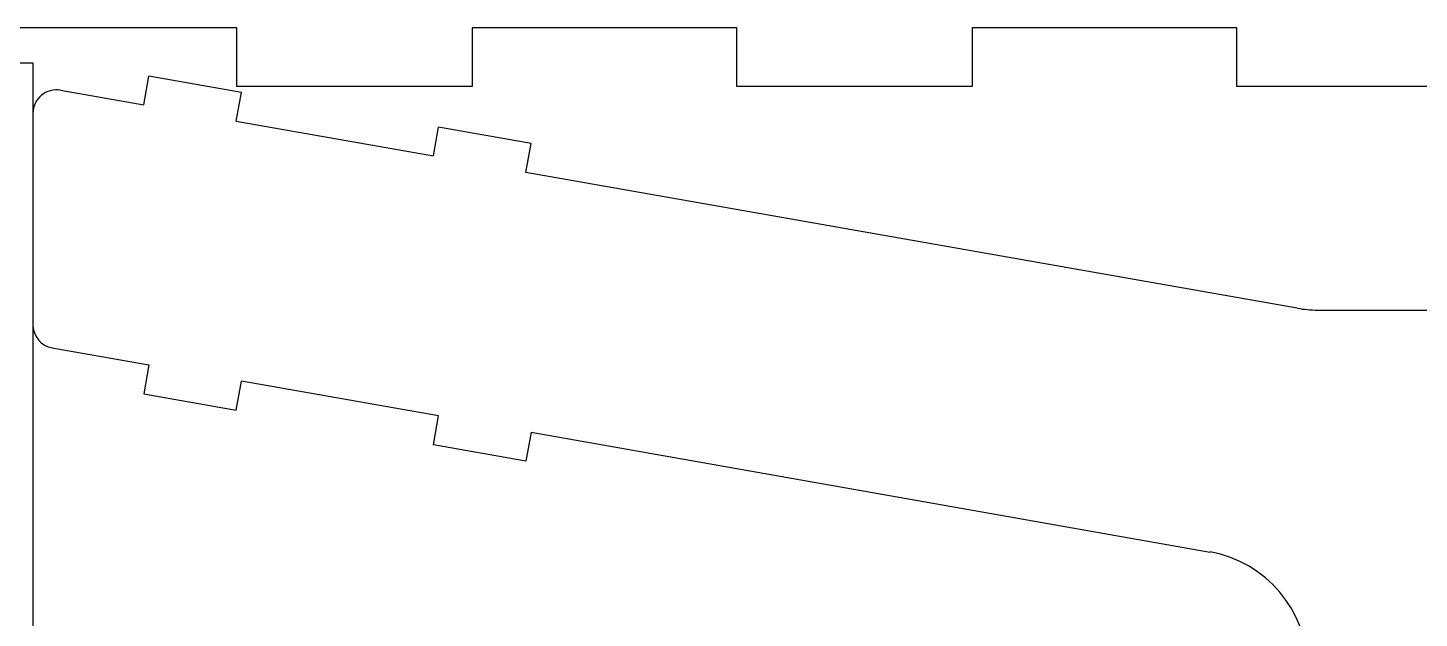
# Model space of a CAD drawing. Header units: millimetres. Extents: x 0 to 1198, y 2 to 800.
# Drawn here: x 715.6 to 833.9, y 99.8 to 150 of the extents above; entities that cross this region are included whole.
import ezdxf

# ---------------------------------------------------------------- set-up
doc = ezdxf.new("R2010")
doc.units = ezdxf.units.MM

# ---------------------------------------------------------------- blocks, each defined once
blk = doc.blocks.new('2- Side')
at = {"color": 179, "linetype": 'Continuous', "lineweight": 25}
for p, q in [((141.22, 208.33), (123.25, 208.33)), ((121.28, 206.68), (119.83, 198.48)), ((143.19, 205.98), (141.94, 198.91)), ((117.37, 198.91), (115.98, 191.04)), ((119.83, 198.48), (117.37, 198.91)), ((141.94, 198.91), (144.4, 198.48)), ((143.01, 190.6), (144.4, 198.48)), ((115.49, 173.86), (118.44, 190.6)), ((115.98, 191.04), (118.44, 190.6)), ((140.55, 191.04), (137.6, 174.29)), ((140.55, 191.04), (143.01, 190.6)), ((111.64, 166.42), (113.03, 174.29)), ((113.03, 174.29), (115.49, 173.86)), ((137.6, 174.29), (140.06, 173.86)), ((138.67, 165.98), (140.06, 173.86)), ((114.1, 165.98), (103.92, 108.26)), ((114.1, 165.98), (111.64, 166.42)), ((124.65, 100.86), (136.21, 166.42)), ((136.21, 166.42), (138.67, 165.98)), ((0, 100), (0, 97.5)), ((94.08, 100), (0, 100)), ((124.5, 99.13), (124.5, 85))]:
    blk.add_line(p, q, dxfattribs=at)
for centre, radius, start, end in [((123.25, 206.33), 2, 90, 170), ((141.22, 206.33), 2, 350, 90), ((94.08, 110), 10, 270, 350), ((134.5, 99.13), 10, 170, 180)]:
    blk.add_arc(centre, radius, start, end, dxfattribs=at)
blk = doc.blocks.new('2- Top')
at = {"color": 179, "linetype": 'Continuous', "lineweight": 25}
for p, q in [((100, 155), (120, 155)), ((120, 155), (120, 150)), ((142.5, 150), (142.5, 155)), ((142.5, 155), (162.5, 155)), ((162.5, 155), (162.5, 150)), ((185, 150), (185, 155)), ((185, 155), (205, 155)), ((205, 155), (205, 150)), ((120, 150), (142.5, 150)), ((162.5, 150), (185, 150)), ((205, 150), (227.5, 150))]:
    blk.add_line(p, q, dxfattribs=at)

msp = doc.modelspace()

# ---------------------------------------------------------------- block references
at = {"color": 7, "linetype": 'Continuous'}
for name, p, rotation in [('2- Top', (938.39, 300), 180), ('2- Side', (616.07, 147), 270), ('2- Side', (924.39, 1.5), 90)]:
    msp.add_blockref(name, p, dxfattribs=dict(at, rotation=rotation))

doc.saveas('drawing.dxf')
